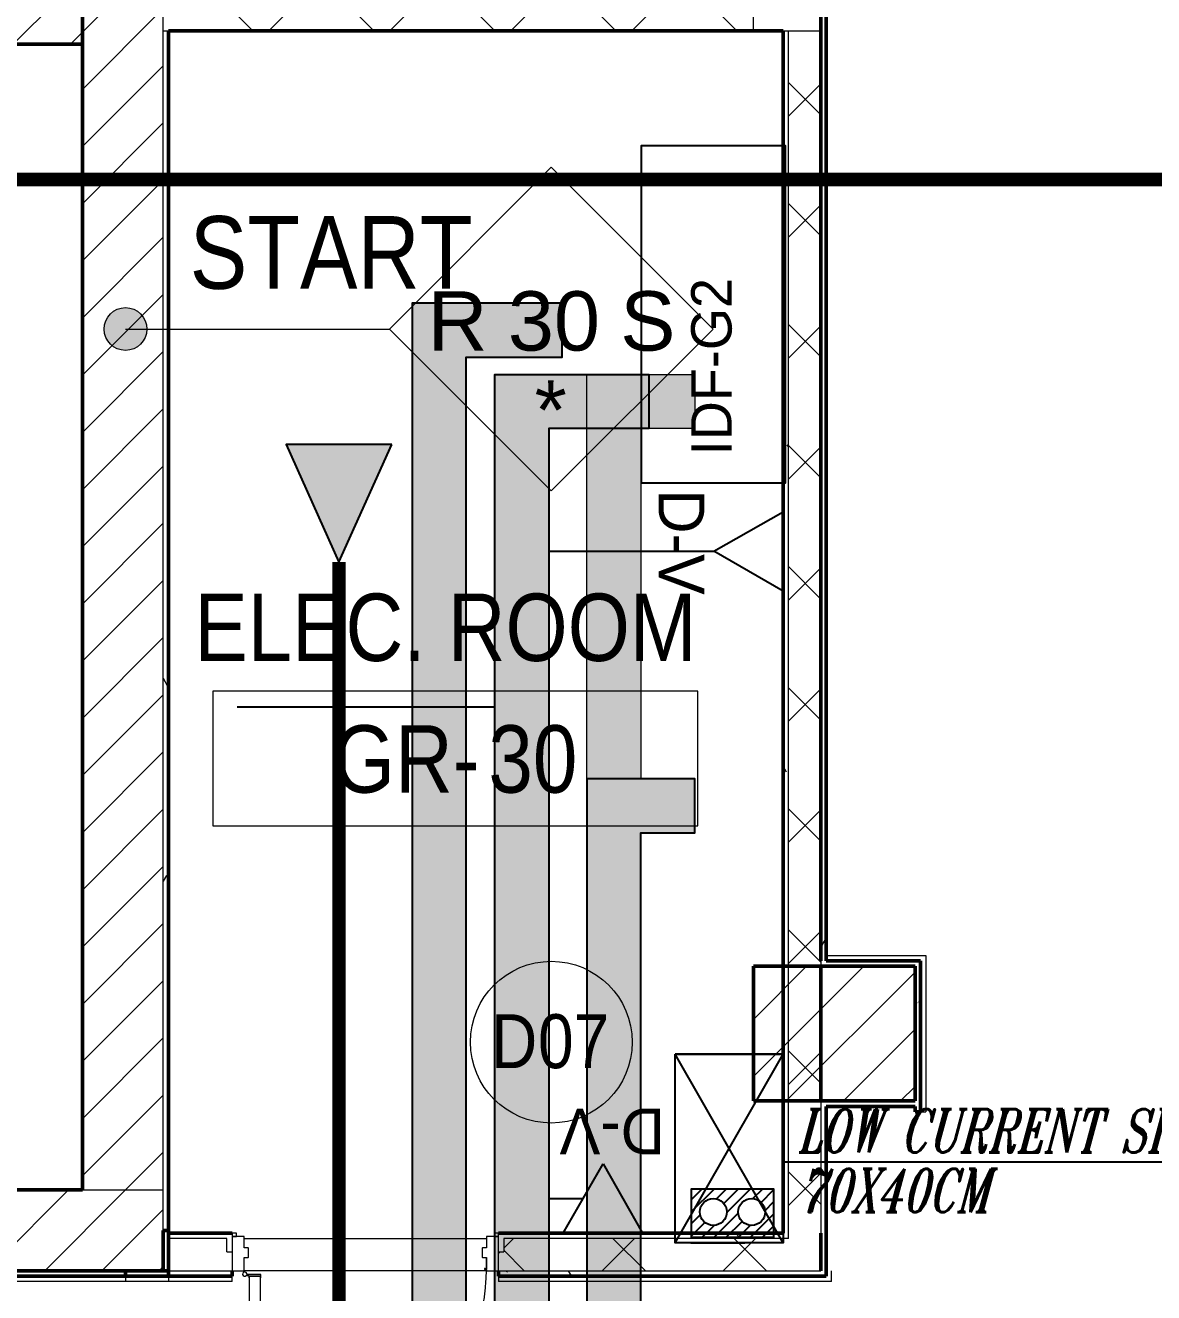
# Model space of a CAD drawing. Header units: millimetres. Extents: x -9358 to 257996, y -67499 to 9117.
# Drawn here: x 16638 to 20825, y -41919 to -37218 of the extents above; entities that cross this region are included whole.
import ezdxf
from ezdxf import colors
from ezdxf.entities.mleader import LeaderData, LeaderLine
from ezdxf.math import Vec2, Vec3

# ---------------------------------------------------------------- set-up
doc = ezdxf.new("R2010")
doc.units = ezdxf.units.MM
doc.header["$LTSCALE"] = 1000
doc.linetypes.add('Centre', pattern=[31.75, 6.35, -4.7625, 15.875, -4.7625])
for name, color, linetype, lineweight in [('123', 2, 'Continuous', 9), ('A-COL-RFC-1', 8, 'Continuous', 9), ('A-COL-RFC-2', 8, 'Continuous', 50), ('A-DETL-GENF-1', 8, 'Continuous', 9), ('A-DOOR', 8, 'Continuous', 9), ('A-DOOR-2', 8, 'Centre', 9), ('A-DOR', 8, 'Continuous', 9), ('A-FLR-PAT', 8, 'Continuous', 18), ('A-ROM-NAM', 8, 'Continuous', 9), ('A-TYP-DOR', 8, 'Continuous', 0), ('A-TYP-WAL', 8, 'Continuous', 0), ('A-WAL-CLD', 8, 'Continuous', 9), ('A-WAL-CMU', 8, 'Continuous', 50), ('A-WAL-LOW-30', 8, 'Continuous', 18), ('A-WAL-PAT-1', 8, 'Continuous', 9)]:
    doc.layers.add(name, color=color, linetype=linetype, lineweight=lineweight)
for name, color, linetype in [('CCTV', 4, 'Continuous'), ('CCTVNET', 6, 'Continuous'), ('DATANET', 4, 'Continuous'), ('e-Cable-T', 4, 'Continuous'), ('F POINT AGN', 7, 'Continuous'), ('FIBERNETW', 5, 'Continuous'), ('G1 LC 04 R', 3, 'Continuous'), ('LC-CABLE -10', 4, 'Continuous'), ('LC-CABLE -20', 6, 'Continuous'), ('LC-CABLE-40', 5, 'Continuous'), ('LC-DUCT', 6, 'Continuous'), ('Route - rack2', 7, 'Continuous')]:
    doc.layers.add(name, color=color, linetype=linetype)
doc.styles.add('Arial_5', font='arial.ttf', dxfattribs={"width": 0.85, "height": 200})
doc.styles.add('Arial_7', font='arial.ttf', dxfattribs={"width": 0.85, "height": 200})
doc.styles.add('Arial_8', font='arial.ttf', dxfattribs={"height": 220})
doc.styles.add('ELEC', font='romant.shx', dxfattribs={"width": 0.8, "oblique": 15, "height": 0.18})
pattern_1 = [(45, (0, 0), (-106.066, 106.066), [])]
pattern_2 = [(45, (0, 0), (-224.5064, 224.5064), []), (135, (0, 0), (-224.5064, -224.5064), [])]
pattern_3 = [(0, (0, 0), (812.8, 203.2), [33.528, -576.072, 33.528, -576.072, -3251.2]), (0, (0, 0), (812.8, 203.2), [-1219.2, 33.528, -1185.672, 33.528, -576.072, -1422.4]), (0, (0, 0), (812.8, 203.2), [-3048, 33.528, -372.872, 33.528, -982.472]), (120, (304.8, 101.6), (-582.3764, 602.30545), [33.528, -576.072, 33.528, -576.072, -3251.2]), (120, (304.8, 101.6), (-582.3764, 602.30545), [-1219.2, 33.528, -1185.672, 33.528, -576.072, -1422.4]), (120, (304.8, 101.6), (-582.3764, 602.30545), [-3048, 33.528, -372.872, 33.528, -982.472]), (240, (406.4, 508), (-230.4236, -805.50545), [33.528, -576.072, 33.528, -576.072, -3251.2]), (240, (406.4, 508), (-230.4236, -805.50545), [-1219.2, 33.528, -1185.672, 33.528, -576.072, -1422.4]), (240, (406.4, 508), (-230.4236, -805.50545), [-3048, 33.528, -372.872, 33.528, -982.472])]

# ---------------------------------------------------------------- blocks, each defined once
blk = doc.blocks.new('Door Tag - Door Tag-41184-01-Ground Floor Plan')
at = {"layer": 'A-TYP-DOR'}
blk.add_circle((0, 0), 3, dxfattribs=at)
blk = doc.blocks.new('M_Wall Tag - WALL TAG-12mm-1267109-01-Ground Floor Plan')
at = {"layer": 'A-TYP-WAL'}
for p, q in [((-6, 0), (0, 6)), ((0, 6), (6, 0)), ((-6, 0), (0, -6)), ((6, 0), (0, -6))]:
    blk.add_line(p, q, dxfattribs=at)
blk = doc.blocks.new('D-V')
at = {"color": 3}
blk.add_lwpolyline([(1.2, 256.5), (146.9, 0), (-146.9, 0), (1.2, 256.5)], dxfattribs=at)
at = {"layer": 'CCTV', "color": 2}
blk.add_attdef('D-V', (-225.1, 246.5), '', height=170, dxfattribs=at)
blk = doc.blocks.new('Door-Flush-Cline_Aluminum_Doors-Series_100BE - Metal Service Door Fire Rated 45 min 1000 x 2200-2632408-01-Ground Floor Furniture Plan')
at = {"layer": 'A-DETL-GENF-1'}
for p, q in [((387.9, 971.4), (387.9, 964.2)), ((389.2, 962.9), (389.2, 969.2)), ((389.2, 969.2), (431.1, 969.2)), ((425.5, 975.6), (389.4, 973.1)), ((432.4, 975.6), (425.5, 975.6)), ((431.1, 969.2), (431.1, 962.9)), ((432.4, 964.2), (432.4, 975.6)), ((387.9, 95), (387.9, 85.1)), ((389.2, 89.4), (389.2, 96.3)), ((431.1, 95.7), (431.1, 89.4)), ((432.4, 87.1), (432.4, 94.5)), ((-449.2, 70), (-493.7, 70)), ((-493.7, 70), (-493.7, -57)), ((-449.2, 65.1), (-449.2, 70)), ((-446, 64.9), (-449.2, 65.1)), ((-449.2, 62.3), (-446, 62.6)), ((-449.2, 20.2), (-449.2, 62.3)), ((-445, 64.9), (-446, 64.9)), ((-446, 62.6), (-445, 62.6)), ((-441.9, 65.7), (-445, 65.7)), ((-445, 65.7), (-445, 64.9)), ((-445, 62.6), (-445, 61.7)), ((-445, 61.7), (-441.9, 61.7)), ((-441.9, 61.7), (-441.9, 65.7)), ((431.1, 89.4), (389.2, 89.4)), ((389.5, 83.5), (440.2, 83.5)), ((441.9, 87.1), (432.4, 87.1)), ((449.2, 74.4), (449.2, 20.2)), ((452.6, 70), (452.6, 75.8)), ((493.6, 70), (452.6, 70)), ((493.6, -57), (493.6, 70)), ((-434.5, 20.2), (-449.2, 20.2)), ((-433.4, -13.6), (-433.4, 19)), ((433.4, 19), (433.4, -13.6)), ((449.2, 20.2), (434.5, 20.2)), ((-449.2, -57), (-449.2, -14.8)), ((-449.2, -14.8), (-434.5, -14.8)), ((434.5, -14.8), (449.2, -14.8)), ((449.2, -14.8), (449.2, -57)), ((-493.7, -57), (-449.2, -57)), ((449.2, -57), (493.6, -57))]:
    blk.add_line(p, q, dxfattribs=at)
for centre, radius, start, end in [((389.5, 971.5), 1.54, 94, 184), ((389.2, 964.2), 1.27, 180, 270), ((431.1, 964.2), 1.27, 270, 0), ((389.2, 95), 1.27, 90, 180), ((431.1, 94.5), 1.27, 360, 90), ((389.5, 85.1), 1.57, 180, 270), ((447.8, 82), 7.79, 168.7932, 280.213), ((447.8, 82), 7.79, 307.4633, 139.375), ((-434.5, 19), 1.14, 0, 90), ((434.5, 19), 1.14, 90, 180), ((-434.5, -13.6), 1.14, 270, 360), ((434.5, -13.6), 1.14, 180, 270)]:
    blk.add_arc(centre, radius, start, end, dxfattribs=at)
at = {"layer": 'A-DOOR'}
for p, q in [((431.1, 969.2), (389.2, 969.2)), ((389.2, 969.2), (389.2, 473.5)), ((431.1, 483.5), (431.1, 969.2)), ((389.2, 473.5), (389.2, 89.4)), ((431.1, 89.4), (431.1, 483.5)), ((389.2, 89.4), (431.1, 89.4)), ((-477.8, -57), (-493.7, -57)), ((-493.7, -57), (-493.7, -70)), ((-493.7, -70), (-477.8, -70)), ((-477.8, -70), (-477.8, -57)), ((477.8, -57), (477.8, -70)), ((493.6, -57), (477.8, -57)), ((477.8, -70), (493.6, -70)), ((493.6, -70), (493.6, -57))]:
    blk.add_line(p, q, dxfattribs=at)
at = {"layer": 'A-DOOR-2'}
blk.add_arc((475.1, 48.8), 924.6, 95.3297, 181.5643, dxfattribs=at)
blk = doc.blocks.new('M_Room Tag_Small - M_Room Tag_Small-919701-01-Ground Floor Furniture Plan')
at = {"layer": 'A-ROM-NAM'}
for p, q in [((9, 2.5), (-9, 2.5)), ((-9, 2.5), (-9, -2.5)), ((9, -2.5), (9, 2.5)), ((-9, -2.5), (9, -2.5))]:
    blk.add_line(p, q, dxfattribs=at)
blk = doc.blocks.new('G')
at = {"layer": 'A-COL-RFC-1'}
h = blk.add_hatch(dxfattribs=at)
h.set_pattern_fill('FP_4', color=256, style=0, pattern_type=2)
h.set_pattern_definition(pattern_1)
h.paths.add_polyline_path([(19340, -41060), (19940, -41060), (19940, -40560), (19340, -40560)], flags=0)
at = {"layer": 'A-WAL-PAT-1'}
h = blk.add_hatch(dxfattribs=at)
h.set_pattern_fill('FP_1', color=256, style=0, pattern_type=2)
h.set_pattern_definition([(45, (0, 0), (-251.4472, 251.4472), []), (45, (0, 381), (-251.4472, 251.4472), [])])
h.paths.add_polyline_path([(19590, -37090), (19590, -35150), (19340, -35150), (19340, -37090), (19470, -37090)], flags=0)
h.paths.add_polyline_path([(19340, -35030), (19590, -35030), (19590, -34750), (19340, -34750)], flags=0)
h = blk.add_hatch(dxfattribs=at)
h.set_pattern_fill('FP_2', color=256, style=0, pattern_type=2)
h.set_pattern_definition(pattern_3)
h.paths.add_polyline_path([(19590, -40540), (19610, -40540), (19610, -35250), (19590, -35250), (19590, -40104.5)], flags=0)
h = blk.add_hatch(dxfattribs=at)
h.set_pattern_fill('FP_4', color=256, style=0, pattern_type=2)
h.set_pattern_definition(pattern_1)
h.paths.add_polyline_path([(16850, -37140), (16850, -36980), (16730, -36980), (16730, -36840), (13190, -36840), (13190, -37140), (16846.5, -37140)], flags=0)
h.paths.add_polyline_path([(10960, -37140), (11190, -37140), (11190, -36840), (10940, -36840), (10940, -37140), (10947.7, -37140)], flags=0)
h = blk.add_hatch(dxfattribs=at)
h.set_pattern_fill('FP_3', color=256, style=0, pattern_type=2)
h.set_pattern_definition(pattern_2)
h.paths.add_polyline_path([(19300, -37090), (19340, -37090), (19340, -36840), (17020, -36840), (17020, -36980), (17150, -36980), (17150, -37090), (17829.6, -37090)], flags=0)
h = blk.add_hatch(dxfattribs=at)
h.set_pattern_fill('FP_4', color=256, style=0, pattern_type=2)
h.set_pattern_definition(pattern_1)
h.paths.add_polyline_path([(17150, -41390), (17150, -36980), (16850, -36980), (16850, -41390)], flags=0)
h = blk.add_hatch(dxfattribs=at)
h.set_pattern_fill('FP_2', color=256, style=0, pattern_type=2)
h.set_pattern_definition(pattern_3)
h.paths.add_polyline_path([(17170, -41690), (17170, -37090), (17150, -37090), (17150, -41690)], flags=0)
h = blk.add_hatch(dxfattribs=at)
h.set_pattern_fill('FP_2', color=256, style=0, pattern_type=2)
h.set_pattern_definition(pattern_3)
h.paths.add_polyline_path([(19450, -41550), (19470, -41549.9), (19470, -37090), (19450, -37090), (19450, -41549.9)], flags=0)
h = blk.add_hatch(dxfattribs=at)
h.set_pattern_fill('FP_3', color=256, style=0, pattern_type=2)
h.set_pattern_definition(pattern_2)
h.paths.add_polyline_path([(19590, -41570), (19590, -37090), (19470, -37090), (19470, -41570)], flags=0)
h = blk.add_hatch(dxfattribs=at)
h.set_pattern_fill('FP_2', color=256, style=0, pattern_type=2)
h.set_pattern_definition(pattern_3)
h.paths.add_polyline_path([(19960, -41100), (19960, -40540), (19940, -40540), (19940, -41100)], flags=0)
h = blk.add_hatch(dxfattribs=at)
h.set_pattern_fill('FP_4', color=256, style=0, pattern_type=2)
h.set_pattern_definition(pattern_1)
h.paths.add_polyline_path([(17150, -41690), (17150, -41390), (13850, -41390), (13850, -41690), (16846.5, -41690)], flags=0)
h = blk.add_hatch(dxfattribs=at)
h.set_pattern_fill('FP_2', color=256, style=0, pattern_type=2)
h.set_pattern_definition(pattern_3)
h.paths.add_polyline_path([(18393.6, -41620), (18413.6, -41620), (18413.6, -41570), (19470, -41570), (19470, -41550), (18393.6, -41550), (18393.6, -41605.2)], flags=0)
h.paths.add_polyline_path([(17406.3, -41620), (17406.3, -41550), (17170, -41550), (17170, -41570), (17386.3, -41570), (17386.3, -41620)], flags=0)
h = blk.add_hatch(dxfattribs=at)
h.set_pattern_fill('FP_3', color=256, style=0, pattern_type=2)
h.set_pattern_definition(pattern_2)
h.paths.add_polyline_path([(19590, -41690), (19590, -41570), (18413.6, -41570), (18413.6, -41620), (18393.6, -41620), (18393.6, -41690), (18812.7, -41690)], flags=0)
h.paths.add_polyline_path([(17406.3, -41690), (17406.3, -41620), (17386.3, -41620), (17386.3, -41570), (17170, -41570), (17170, -41690), (17338.1, -41690)], flags=0)
h = blk.add_hatch(dxfattribs=at)
h.set_pattern_fill('FP_2', color=256, style=0, pattern_type=2)
h.set_pattern_definition(pattern_3)
h.paths.add_polyline_path([(17170, -41710), (17170, -41690), (13850, -41690), (13850, -41710), (16846.5, -41710)], flags=0)
h = blk.add_hatch(dxfattribs=at)
h.set_pattern_fill('FP_2', color=256, style=0, pattern_type=2)
h.set_pattern_definition(pattern_3)
h.paths.add_polyline_path([(19610, -41710), (19610, -41690), (18393.6, -41690), (18393.6, -41710), (18812.7, -41710)], flags=0)
h.paths.add_polyline_path([(17338.1, -41710), (17406.3, -41710), (17406.3, -41690), (17010, -41690), (17010, -41710)], flags=0)
at = {"layer": 'A-COL-RFC-2'}
for p, q in [((19940, -40560), (19340, -40560)), ((19340, -40560), (19340, -41060)), ((19940, -41060), (19940, -40560)), ((19340, -41060), (19940, -41060))]:
    blk.add_line(p, q, dxfattribs=at)
at = {"layer": 'A-FLR-PAT'}
for p, q in [((17450.8, -41570), (18349.2, -41570)), ((18349.2, -41690), (17450.8, -41690))]:
    blk.add_line(p, q, dxfattribs=at)
at = {"layer": 'A-WAL-CLD'}
for p, q in [((19340, -37090), (19340, -34750)), ((17150, -41690), (17150, -36980)), ((17150, -37090), (17170, -37090)), ((19450, -37090), (19590, -37090)), ((19470, -41570), (19470, -37090)), ((19590, -40540), (19590, -40560)), ((19590, -41060), (19590, -41550)), ((16850, -41390), (17150, -41390)), ((17386.3, -41570), (17170, -41570)), ((17386.3, -41620), (17386.3, -41570)), ((18413.6, -41570), (18413.6, -41620)), ((19470, -41570), (18413.6, -41570)), ((17386.3, -41620), (17406.3, -41620)), ((18393.6, -41620), (18413.6, -41620)), ((17170, -41690), (17406.3, -41690)), ((18393.6, -41690), (19590, -41690))]:
    blk.add_line(p, q, dxfattribs=at)
at = {"layer": 'A-WAL-CMU'}
for p, q in [((19590, -35150), (19590, -40540)), ((19610, -40540), (19610, -35270)), ((16850, -41390), (16850, -36980)), ((17170, -37090), (19450, -37090)), ((17170, -41710), (17170, -37090)), ((19450, -37090), (19450, -41550)), ((13850, -37140), (16850, -37140)), ((19590, -41060), (19590, -40560)), ((19590, -40560), (19940, -40560)), ((19960, -40540), (19610, -40540)), ((19940, -40560), (19940, -41060)), ((19960, -41100), (19960, -40540)), ((19940, -41060), (19590, -41060)), ((19610, -41080), (19940, -41080)), ((19610, -41710), (19610, -41080)), ((19940, -41080), (19940, -41100)), ((19940, -41100), (19960, -41100)), ((16850, -41390), (14100, -41390)), ((17170, -41540), (17150, -41540)), ((17150, -41540), (17150, -41690)), ((17406.3, -41550), (17170, -41550)), ((19450, -41550), (18393.6, -41550)), ((19590, -41690), (19590, -41550)), ((13850, -41690), (17170, -41690)), ((17010, -41690), (17010, -41710)), ((17406.3, -41710), (17406.3, -41690)), ((18393.6, -41690), (18393.6, -41710)), ((13830, -41710), (17406.3, -41710)), ((18393.6, -41710), (19610, -41710))]:
    blk.add_line(p, q, dxfattribs=at)
at = {"layer": 'A-WAL-LOW-30'}
for p, q in [((19610, -40520), (19980, -40520)), ((19980, -40520), (19980, -41100)), ((19960, -41100), (19980, -41100)), ((19630, -41730), (19630, -41690)), ((17406.3, -41730), (13810, -41730)), ((17010, -41710), (17010, -41730)), ((17170, -41710), (17170, -41730)), ((17406.3, -41730), (17406.3, -41710)), ((18393.6, -41710), (18393.6, -41730)), ((19630, -41730), (18393.6, -41730))]:
    blk.add_line(p, q, dxfattribs=at)
at = {"layer": 'A-DOR', "rotation": 180}
blk.add_blockref('Door-Flush-Cline_Aluminum_Doors-Series_100BE - Metal Service Door Fire Rated 45 min 1000 x 2200-2632408-01-Ground Floor Furniture Plan', (17900, -41620), dxfattribs=at)
at = {"layer": 'A-ROM-NAM', "xscale": 99.99999999999991, "yscale": 99.99999999999991, "zscale": 99.99999999999991}
blk.add_blockref('M_Room Tag_Small - M_Room Tag_Small-919701-01-Ground Floor Furniture Plan', (18233.9, -39789.6), dxfattribs=at)
at = {"layer": 'A-ROM-NAM', "char_height": 250, "attachment_point": 1, "style": 'Arial_5'}
for s, insert, width in [('ELEC. ROOM', (17265.2, -39178), 2381.012), ('GR-', (17779.1, -39666.4), 699.873), ('30', (18356.5, -39666.4), 418.481)]:
    blk.add_mtext(s, dxfattribs=dict(at, insert=insert, width=width))
blk = doc.blocks.new('datatray')
at = {"layer": '123'}
h = blk.add_hatch(color=4, dxfattribs=at)
h.dxf.hatch_style = 1
h.paths.add_polyline_path([(302434, -43813.9), (311773, -43813.9), (311773, -43513.9), (311473, -43513.9), (301671, -43513.9), (301671, -38365), (301471, -38365), (301100, -38365), (301100, -38565), (301471, -38565), (301471, -43513.9), (287538, -43513.9), (287538, -38565), (287909, -38565), (287909, -38365), (287538, -38365), (287338, -38365), (287338, -43513.9), (277443, -43513.9), (277443, -4790), (277143, -4790), (277143, -43813.9), (301834, -43813.9), (301852.6, -52052), (299770, -52052), (299770, -52652), (301854, -52652), (302454, -52652)])
h.paths.add_polyline_path([(311773, -4790), (311473, -4790), (311473, -43513.9), (311773, -43513.9)])
at = {"layer": 'LC-CABLE -10', "color": 4}
blk.add_lwpolyline([(287338, -43513.9), (287338, -38365), (287538, -38365), (287909, -38365), (287909, -38565), (287538, -38565), (287538, -43513.9)], dxfattribs=at)
blk = doc.blocks.new('IDF LAB')
at = {"layer": 'LC-CABLE -10', "color": 2}
blk.add_lwpolyline([(172272, -46689), (172272, -45437), (172805, -45437), (172805, -46689)], close=True, dxfattribs=at)
blk.add_attdef('IDF-LAB1', (172606, -46586), '', height=150, rotation=90, dxfattribs=at)
blk = doc.blocks.new('cctvtray')
at = {"layer": '123'}
h = blk.add_hatch(color=6, dxfattribs=at)
h.dxf.hatch_style = 1
h.paths.add_polyline_path([(284943, -12220), (284743, -12220), (284743, -43145), (275445, -43145), (275445, -38101), (275245, -38101), (274888, -38101), (274888, -38301), (275245, -38301), (275245, -43145), (260742, -43145), (260742, -38301), (261099, -38301), (261099, -38101), (260742, -38101), (260542, -38101), (260542, -43145), (251189, -43145), (251189, -12220), (250989, -12220), (250989, -43345), (274640.3, -43345), (274640.3, -52552), (273168, -52552), (273168, -52752), (274840.3, -52752), (274840.3, -43345), (284947, -43345)])
at = {"layer": 'LC-CABLE -20'}
blk.add_lwpolyline([(260742, -43145), (260742, -38301), (261099, -38301), (261099, -38101), (260742, -38101), (260542, -38101), (260542, -43145)], dxfattribs=at)
blk = doc.blocks.new('fibertray')
at = {"layer": '123'}
h = blk.add_hatch(color=5, dxfattribs=at)
h.dxf.hatch_style = 1
h.paths.add_polyline_path([(308602, -39865), (308802, -39865), (308802, -38565), (309002, -38565), (309002, -38365), (308802, -38365), (308602, -38365)])
h.paths.add_polyline_path([(322302, -38365), (322102, -38365), (321902, -38365), (321902, -38565), (322102, -38565), (322102, -39865), (322302, -39865)])
h = blk.add_hatch(color=5, dxfattribs=at)
h.dxf.hatch_style = 1
h.paths.add_polyline_path([(320376, -42913.9), (322302, -42913.9), (322302, -39865), (321902, -39865), (321902, -40065), (322102, -40065), (322102, -42713.9), (308802, -42713.9), (308802, -40065), (309002, -40065), (309002, -39865), (308602, -39865), (308602, -42913.9), (319976, -42913.9), (319976, -51755.6), (320376, -51755.6)])
at = {"layer": '123', "color": 5}
blk.add_lwpolyline([(308602, -39865), (308602, -38365), (308802, -38365), (309002, -38365), (309002, -38565), (308802, -38565), (308802, -39865)], dxfattribs=at)
at = {"layer": 'LC-CABLE-40'}
blk.add_lwpolyline([(319976, -42913.9), (319976, -51755.6), (320376, -51755.6), (320376, -42913.9), (322302, -42913.9), (322302, -39865), (321902, -39865), (321902, -40065), (322102, -40065), (322102, -42713.9), (308802, -42713.9), (308802, -40065), (309002, -40065), (309002, -39865), (308602, -39865), (308602, -42913.9)], close=True, dxfattribs=at)
blk = doc.blocks.new('ROUTE')
at = {"layer": 'F POINT AGN', "color": 1}
blk.add_lwpolyline([(33412.6, -38746.4), (33020.2, -38746.4), (33216.4, -39182.4), (33412.6, -38746.4)], dxfattribs=at)
blk = doc.blocks.new('RACK2 - ROUTE')
at = {"layer": 'F POINT AGN', "color": 1, "lineweight": 211, "const_width": 50}
blk.add_lwpolyline([(9515, -37790), (21130, -37790)], dxfattribs=at)
blk = doc.blocks.new('RACK 2- ROUTE .')
at = {"layer": 'F POINT AGN', "color": 1, "const_width": 50}
blk.add_lwpolyline([(17802.2, -39209), (17802.2, -44214)], dxfattribs=at)
at = {"layer": 'F POINT AGN', "color": 1}
blk.add_blockref('RACK2 - ROUTE', (0, 0), dxfattribs=at)

msp = doc.modelspace()

# ---------------------------------------------------------------- block references
msp.add_blockref('G', (0, -148.1))

# ---------------------------------------------------------------- next in the draw order: hatches: boundary and pattern name
at = {"layer": 'A-TYP-WAL'}
h = msp.add_hatch(color=256, dxfattribs=at)
edge = h.paths.add_edge_path(flags=0)
edge.add_arc((17010, -38344.7), 79.4, 0, 360)
at = {"layer": 'F POINT AGN'}
h = msp.add_hatch(color=1, dxfattribs=at)
h.dxf.hatch_style = 1
h.paths.add_polyline_path([(17998.4, -38773), (17606, -38773), (17802.2, -39209)])
at = {"layer": 'LC-CABLE -10'}
h = msp.add_hatch(dxfattribs=at)
h.set_pattern_fill('ANSI31', color=4, scale=10)
h.set_pattern_definition([(45, (-151990.716, -1234.08), (-22.4506403, 22.4506403), [])])
h.paths.add_polyline_path([(19110.3, -41533.5), (19110.3, -41715.1), (19415, -41715.1), (19415, -41533.5)])
h.paths.add_polyline_path([(19383.3, -41619.5, -1), (19283.3, -41619.5, -1)], flags=16)
h.paths.add_polyline_path([(19241.3, -41619.5, -1), (19141.3, -41619.5, -1)], flags=16)

# ---------------------------------------------------------------- next in the draw order: linework, layer by layer
at = {"layer": 'A-TYP-WAL'}
msp.add_line((17010, -38344.7), (17990, -38344.7), dxfattribs=at)
msp.add_circle((17010, -38344.7), 79.4, dxfattribs=at)
at = {"layer": 'DATANET', "color": 3, "ltscale": 50}
for p, q in [((19195.5, -39170.1), (18581, -39170.1)), ((17424.5, -39746.1), (18381, -39746.1)), ((18707.5, -41570.9), (18581, -41570.9))]:
    msp.add_line(p, q, dxfattribs=at)
at = {"layer": 'LC-CABLE -10', "color": 4}
msp.add_lwpolyline([(19415, -41715.1), (19110.3, -41715.1), (19110.3, -41533.5), (19415, -41533.5)], close=True, dxfattribs=at)
at = {"layer": 'LC-CABLE -10'}
msp.add_lwpolyline([(19308, -41734.9), (19108, -41734.9)], close=True, dxfattribs=at)
at = {"layer": 'LC-CABLE -10', "color": 4}
for centre in [(19191.3, -41619.5), (19333.3, -41619.5)]:
    msp.add_circle(centre, 50, dxfattribs=at)
at = {"layer": 'LC-CABLE -20', "color": 4}
msp.add_line((21478.9, -41435.4), (19450, -41435.4), dxfattribs=at)
at = {"layer": 'LC-DUCT'}
msp.add_line((19450, -41734.9), (19050, -41034.9), dxfattribs=at)
msp.add_lwpolyline([(19050, -41034.9), (19450, -41034.9), (19450, -41734.9), (19050, -41734.9)], close=True, dxfattribs=at)
msp.add_lwpolyline([(19450, -41734.9), (19050, -41734.9), (19450, -41034.9), (19050, -41034.9)], dxfattribs=at)

# ---------------------------------------------------------------- next in the draw order: block references
at = {"color": 4}
msp.add_blockref('IDF LAB', (-153347, 7773), dxfattribs=at).add_auto_attribs({'IDF-LAB1': 'IDF-G2'})
at = {"layer": 'A-TYP-DOR', "xscale": 99.99999999999991, "yscale": 99.99999999999991, "zscale": 99.99999999999991}
msp.add_blockref('Door Tag - Door Tag-41184-01-Ground Floor Plan', (18590, -40990), dxfattribs=at)
at = {"layer": 'A-TYP-WAL', "xscale": 99.99999999999991, "yscale": 99.99999999999991, "zscale": 99.99999999999991}
msp.add_blockref('M_Wall Tag - WALL TAG-12mm-1267109-01-Ground Floor Plan', (18590, -38344.7), dxfattribs=at)
at = {"layer": 'CCTVNET'}
msp.add_blockref('cctvtray', (-242468.4, -148.1), dxfattribs=at)
at = {"layer": 'DATANET'}
msp.add_blockref('datatray', (-268957, -148.1), dxfattribs=at)
at = {"layer": 'DATANET', "color": 3}
ref = msp.add_blockref('D-V', (19450, -39170.1), dxfattribs=dict(at, rotation=89.99999999999991))
ref.add_attrib('D-V', 'D-V', (18988.2, -38939.2), dxfattribs={"layer": 'CCTV', "color": 3, "height": 170, "rotation": 270})
ref = msp.add_blockref('D-V', (18781, -41698.1), dxfattribs=at)
ref.add_attrib('D-V', 'D-V', (19011.9, -41236.3), dxfattribs={"layer": 'CCTV', "color": 3, "height": 170, "rotation": 180})
at = {"layer": 'F POINT AGN', "color": 1}
msp.add_blockref('ROUTE', (-15414.2, -26.6), dxfattribs=at)
at = {"layer": 'FIBERNETW'}
msp.add_blockref('fibertray', (-289880, -148.1), dxfattribs=at)
at = {"layer": 'Route - rack2', "color": 1}
msp.add_blockref('RACK 2- ROUTE .', (0, 0), dxfattribs=at)

# ---------------------------------------------------------------- next in the draw order: texts
at = {"layer": 'A-TYP-DOR', "char_height": 200, "attachment_point": 1, "style": 'Arial_7'}
for s, insert, width in [('D', (18366.3, -40886.4), 211.245), ('07', (18540.6, -40886.4), 327.088)]:
    msp.add_mtext(s, dxfattribs=dict(at, insert=insert, width=width))
at = {"layer": 'A-TYP-WAL', "char_height": 220, "attachment_point": 1, "style": 'Arial_8'}
for s, insert, width in [('R ', (18131.2, -38204.7), 360.759), ('30 ', (18428.8, -38204.7), 505.063), ('S', (18845.5, -38204.7), 240.506), ('*', (18528, -38535.4), 144.304)]:
    msp.add_mtext(s, dxfattribs=dict(at, insert=insert, width=width))
at = {"layer": 'e-Cable-T', "style": 'ELEC', "oblique": 15, "width": 0.7}
for s, p in [('LOW CURRENT SHAFT ', (19499.7, -41398.9)), ('70X40CM', (19507.1, -41620.4))]:
    msp.add_text(s, height=160, dxfattribs=at).set_placement(p)
at = {"layer": 'G1 LC 04 R', "color": 1, "insert": (17773, -38062.6), "char_height": 269.63, "width": 2200, "attachment_point": 5, "style": 'Arial_5'}
msp.add_mtext('START', dxfattribs=at)

# ---------------------------------------------------------------- next in the draw order: leaders
at = {"layer": 'DATANET', "color": 3}
ml = msp.add_multileader_mtext('Standard', dxfattribs=at)
ml.set_content('{\\C4;CABLE TRUNK (300X100X150mm) FOR DATA & AV}', color=2, style='ELEC')
ml.set_leader_properties(color=4)
ml.build(insert=Vec2(0, 0))
ml.multileader.update_dxf_attribs({"text_left_attachment_type": 6, "text_right_attachment_type": 6, "dogleg_length": 1703.1, "arrow_head_size": 151.4})
ctx = ml.context
ctx.base_point, ctx.char_height, ctx.arrow_head_size, ctx.landing_gap_size, ctx.plane_origin = Vec3(9708.1, -36774.1), 227.107, 151.4, 22.7, Vec3(-2939.1, -73042.5)
ctx.left_attachment, ctx.right_attachment = 6, 6
notes = []
notes.append((ctx, [(0, (1, 1, 0), (9530.6, -36774.1), (1, 0), 177.6, [(0, [(8512.9, -37285.1)], 0, [])])]))
ctx.mtext.insert, ctx.mtext.width, ctx.mtext.flow_direction = Vec3(9730.9, -36471.3), 213786.42, 5
for ctx, leaders in notes:
    for number, flags, end, landing, length, lines in leaders:
        leader = LeaderData()
        leader.index, (leader.has_last_leader_line, leader.has_dogleg_vector, leader.attachment_direction) = number, flags
        leader.last_leader_point, leader.dogleg_vector, leader.dogleg_length = Vec3(end), Vec3(landing), length
        for number, points, colour, breaks in lines:
            line = LeaderLine()
            line.index, line.vertices, line.color, line.breaks = number, Vec3.list(points), colors.encode_raw_color(colour), breaks
            leader.lines.append(line)
        ctx.leaders.append(leader)

doc.saveas('drawing.dxf')
